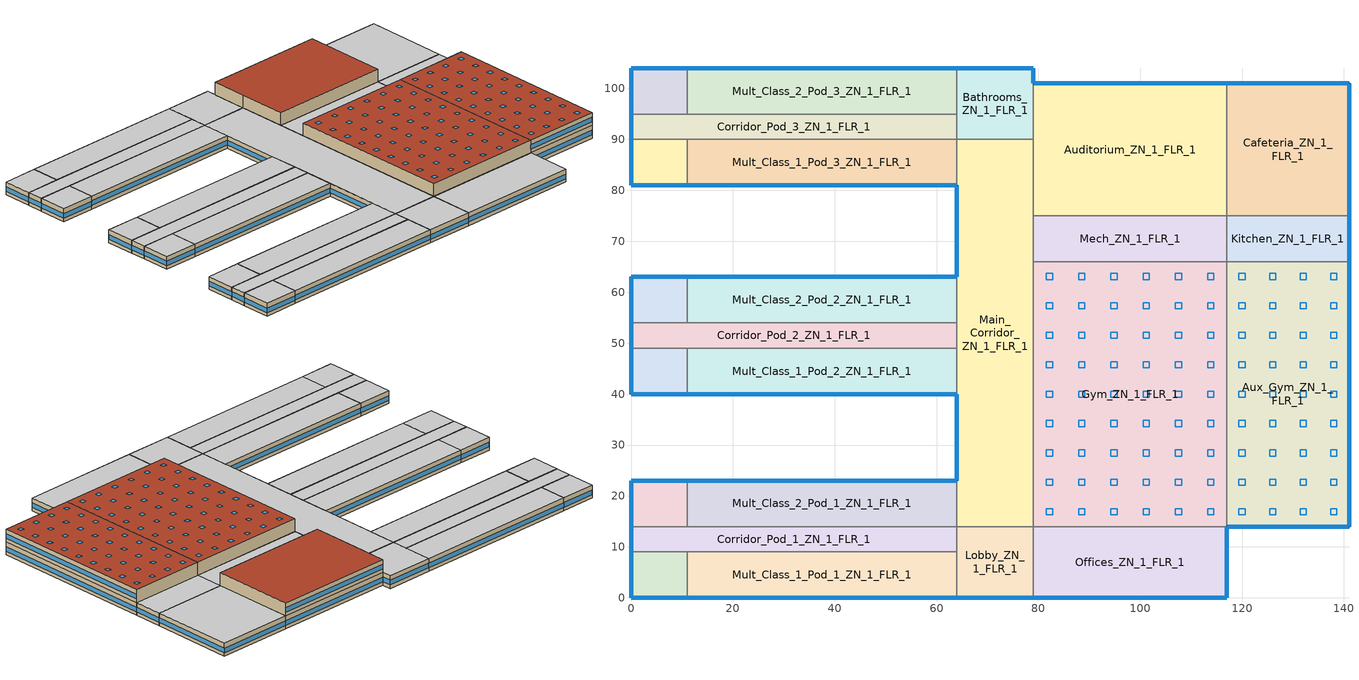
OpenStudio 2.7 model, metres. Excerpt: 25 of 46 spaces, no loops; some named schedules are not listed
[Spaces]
Kitchen_ZN_1_FLR_1
 floor ground: 141,75 141,66 117,66 117,75 z0
 wall outside: 141,66 141,75 z0:4
 wall to Cafeteria_ZN_1_FLR_1: 141,75 117,75 z0:4
 wall to Aux_Gym_ZN_1_FLR_1: 117,66 141,66 z0:4
 wall to Mech_ZN_1_FLR_1: 117,75 117,66 z0:4
 window: 141,66.05 141,74.95 z1.1:2.52
 ceiling to LIBRARY_MEDIA_CENTER_ZN_1_FLR_2: 141,66 141,75 117,75 117,66 z4
Gym_ZN_1_FLR_1
 floor ground: 117,66 117,14 79,14 79,66 z0
 wall to Aux_Gym_ZN_1_FLR_1: 117,14 117,66 z4:8; 117,14 117,66 z0:4
 wall to Main_Corridor_ZN_1_FLR_1: 79,66 79,14 z0:4
 wall to Offices_ZN_1_FLR_1: 79,14 117,14 z0:4
 wall to Offices_ZN_1_FLR_2: 79,14 117,14 z4:8
 wall to Mech_ZN_1_FLR_2: 117,66 79,66 z4:8
 wall to Mech_ZN_1_FLR_1: 117,66 79,66 z0:4
 wall to Main_Corridor_ZN_1_FLR_2: 79,66 79,14 z4:8
 roof outside: 117,14 117,66 79,66 79,14 z8
 skylight: 89.11,56.72 89.11,57.94 87.89,57.94 87.89,56.72 z8; 114.44,39.39 114.44,40.61 113.22,40.61 113.22,39.39 z8; 82.78,56.72 82.78,57.94 81.56,57.94 81.56,56.72 z8; 95.44,33.61 95.44,34.83 94.22,34.83 94.22,33.61 z8; 114.44,45.17 114.44,46.39 113.22,46.39 113.22,45.17 z8; 89.11,33.61 89.11,34.83 87.89,34.83 87.89,33.61 z8; 89.11,50.95 89.11,52.17 87.89,52.17 87.89,50.95 z8; 108.11,33.61 108.11,34.83 106.89,34.83 106.89,33.61 z8; 101.78,62.5 101.78,63.72 100.56,63.72 100.56,62.5 z8; 108.11,56.72 108.11,57.94 106.89,57.94 106.89,56.72 z8; 114.44,22.06 114.44,23.28 113.22,23.28 113.22,22.06 z8; 82.78,62.5 82.78,63.72 81.56,63.72 81.56,62.5 z8; 101.78,39.39 101.78,40.61 100.56,40.61 100.56,39.39 z8; 82.78,50.95 82.78,52.17 81.56,52.17 81.56,50.95 z8; 95.44,27.83 95.44,29.05 94.22,29.05 94.22,27.83 z8; 114.44,16.28 114.44,17.5 113.22,17.5 113.22,16.28 z8; 114.44,27.83 114.44,29.05 113.22,29.05 113.22,27.83 z8; 108.11,22.06 108.11,23.28 106.89,23.28 106.89,22.06 z8; 101.78,22.06 101.78,23.28 100.56,23.28 100.56,22.06 z8; 108.11,39.39 108.11,40.61 106.89,40.61 106.89,39.39 z8; 89.11,62.5 89.11,63.72 87.89,63.72 87.89,62.5 z8; 101.78,33.61 101.78,34.83 100.56,34.83 100.56,33.61 z8; 89.11,16.28 89.11,17.5 87.89,17.5 87.89,16.28 z8; 82.78,45.17 82.78,46.39 81.56,46.39 81.56,45.17 z8; 82.78,33.61 82.78,34.83 81.56,34.83 81.56,33.61 z8; 95.44,50.95 95.44,52.17 94.22,52.17 94.22,50.95 z8; 95.44,22.06 95.44,23.28 94.22,23.28 94.22,22.06 z8; 114.44,33.61 114.44,34.83 113.22,34.83 113.22,33.61 z8; 108.11,16.28 108.11,17.5 106.89,17.5 106.89,16.28 z8; 101.78,45.17 101.78,46.39 100.56,46.39 100.56,45.17 z8; 101.78,56.72 101.78,57.94 100.56,57.94 100.56,56.72 z8; 89.11,27.83 89.11,29.05 87.89,29.05 87.89,27.83 z8; 95.44,56.72 95.44,57.94 94.22,57.94 94.22,56.72 z8; 89.11,22.06 89.11,23.28 87.89,23.28 87.89,22.06 z8; 101.78,16.28 101.78,17.5 100.56,17.5 100.56,16.28 z8; 108.11,27.83 108.11,29.05 106.89,29.05 106.89,27.83 z8; 82.78,16.28 82.78,17.5 81.56,17.5 81.56,16.28 z8; 89.11,45.17 89.11,46.39 87.89,46.39 87.89,45.17 z8; 101.78,50.95 101.78,52.17 100.56,52.17 100.56,50.95 z8; 89.11,39.39 89.11,40.61 87.89,40.61 87.89,39.39 z8; 95.44,16.28 95.44,17.5 94.22,17.5 94.22,16.28 z8; 114.44,50.95 114.44,52.17 113.22,52.17 113.22,50.95 z8; 95.44,39.39 95.44,40.61 94.22,40.61 94.22,39.39 z8; 82.78,39.39 82.78,40.61 81.56,40.61 81.56,39.39 z8; 101.78,27.83 101.78,29.05 100.56,29.05 100.56,27.83 z8; 82.78,22.06 82.78,23.28 81.56,23.28 81.56,22.06 z8; 108.11,50.95 108.11,52.17 106.89,52.17 106.89,50.95 z8; 108.11,62.5 108.11,63.72 106.89,63.72 106.89,62.5 z8; 95.44,62.5 95.44,63.72 94.22,63.72 94.22,62.5 z8; 108.11,45.17 108.11,46.39 106.89,46.39 106.89,45.17 z8; 82.78,27.83 82.78,29.05 81.56,29.05 81.56,27.83 z8; 95.44,45.17 95.44,46.39 94.22,46.39 94.22,45.17 z8; 114.44,56.72 114.44,57.94 113.22,57.94 113.22,56.72 z8; 114.44,62.5 114.44,63.72 113.22,63.72 113.22,62.5 z8
Offices_ZN_1_FLR_1
 floor ground: 117,14 117,0 79,0 79,14 z0
 wall outside: 79,0 117,0 117,14 z0:4
 wall to Lobby_ZN_1_FLR_1: 79,14 79,0 z0:4
 window: 79.05,0 116.95,0 z1.1:2.5; 117,0.05 117,13.95 z1.1:2.51
 ceiling to Offices_ZN_1_FLR_2: 117,0 117,14 79,14 79,0 z4
Auditorium_ZN_1_FLR_1
 floor ground: 117,101 117,75 79,75 79,101 z0
 wall outside: 117,101 79,101 z4:8; 117,101 79,101 z0:4
 wall to LIBRARY_MEDIA_CENTER_ZN_1_FLR_2: 117,75 117,101 z4:8
 wall to Main_Corridor_ZN_1_FLR_1: 79,90 79,75 z0:4
 wall to Cafeteria_ZN_1_FLR_1: 117,75 117,101 z0:4
 wall to Bathrooms_ZN_1_FLR_2: 79,101 79,90 z4:8
 wall to Bathrooms_ZN_1_FLR_1: 79,101 79,90 z0:4
 wall to Main_Corridor_ZN_1_FLR_2: 79,90 79,75 z4:8
 wall to Mech_ZN_1_FLR_2: 79,75 117,75 z4:8
 wall to Mech_ZN_1_FLR_1: 79,75 117,75 z0:4
 window: 116.95,101 79.05,101 z5.1:6.5; 116.95,101 79.05,101 z1.1:2.5
 roof outside: 117,75 117,101 79,101 79,75 z8
Mult_Class_2_Pod_2_ZN_1_FLR_1
 floor ground: 64,63 64,54 11,54 11,63 z0
 wall outside: 64,63 11,63 z0:4
 wall to Corner_Class_2_Pod_2_ZN_1_FLR_1: 11,63 11,54 z0:4
 wall to Corridor_Pod_2_ZN_1_FLR_1: 11,54 64,54 z0:4
 wall to Main_Corridor_ZN_1_FLR_1: 64,54 64,63 z0:4
 window: 63.95,63 11.05,63 z1.1:2.5
 ceiling to Mult_Class_2_Pod_2_ZN_1_FLR_2: 64,54 64,63 11,63 11,54 z4
Aux_Gym_ZN_1_FLR_1
 floor ground: 141,66 141,14 117,14 117,66 z0
 wall outside: 117,14 141,14 141,66 z0:4; 117,14 141,14 141,66 z4:8
 wall to LIBRARY_MEDIA_CENTER_ZN_1_FLR_2: 141,66 117,66 z4:8
 window: 117.05,14 140.95,14 z5.1:6.51; 141,14.05 141,65.95 z5.1:6.5; 141,14.05 141,65.95 z1.1:2.5; 117.05,14 140.95,14 z1.1:2.51
 roof outside: 141,14 141,66 117,66 117,14 z8
 skylight: 120.61,50.95 120.61,52.17 119.39,52.17 119.39,50.95 z8; 138.61,22.06 138.61,23.28 137.39,23.28 137.39,22.06 z8; 120.61,27.83 120.61,29.05 119.39,29.05 119.39,27.83 z8; 126.61,56.72 126.61,57.94 125.39,57.94 125.39,56.72 z8; 138.61,56.72 138.61,57.94 137.39,57.94 137.39,56.72 z8; 126.61,27.83 126.61,29.05 125.39,29.05 125.39,27.83 z8; 126.61,16.28 126.61,17.5 125.39,17.5 125.39,16.28 z8; 120.61,39.39 120.61,40.61 119.39,40.61 119.39,39.39 z8; 138.61,45.17 138.61,46.39 137.39,46.39 137.39,45.17 z8; 126.61,45.17 126.61,46.39 125.39,46.39 125.39,45.17 z8; 132.61,16.28 132.61,17.5 131.39,17.5 131.39,16.28 z8; 138.61,27.83 138.61,29.05 137.39,29.05 137.39,27.83 z8; 132.61,33.61 132.61,34.83 131.39,34.83 131.39,33.61 z8; 138.61,16.28 138.61,17.5 137.39,17.5 137.39,16.28 z8; 120.61,62.5 120.61,63.72 119.39,63.72 119.39,62.5 z8; 132.61,39.39 132.61,40.61 131.39,40.61 131.39,39.39 z8; 138.61,50.95 138.61,52.17 137.39,52.17 137.39,50.95 z8; 138.61,62.5 138.61,63.72 137.39,63.72 137.39,62.5 z8; 132.61,45.17 132.61,46.39 131.39,46.39 131.39,45.17 z8; 138.61,33.61 138.61,34.83 137.39,34.83 137.39,33.61 z8; 126.61,39.39 126.61,40.61 125.39,40.61 125.39,39.39 z8; 126.61,62.5 126.61,63.72 125.39,63.72 125.39,62.5 z8; 132.61,62.5 132.61,63.72 131.39,63.72 131.39,62.5 z8; 120.61,56.72 120.61,57.94 119.39,57.94 119.39,56.72 z8; 132.61,50.95 132.61,52.17 131.39,52.17 131.39,50.95 z8; 120.61,45.17 120.61,46.39 119.39,46.39 119.39,45.17 z8; 126.61,33.61 126.61,34.83 125.39,34.83 125.39,33.61 z8; 138.61,39.39 138.61,40.61 137.39,40.61 137.39,39.39 z8; 132.61,56.72 132.61,57.94 131.39,57.94 131.39,56.72 z8; 120.61,33.61 120.61,34.83 119.39,34.83 119.39,33.61 z8; 120.61,16.28 120.61,17.5 119.39,17.5 119.39,16.28 z8; 132.61,22.06 132.61,23.28 131.39,23.28 131.39,22.06 z8; 126.61,22.06 126.61,23.28 125.39,23.28 125.39,22.06 z8; 126.61,50.95 126.61,52.17 125.39,52.17 125.39,50.95 z8; 120.61,22.06 120.61,23.28 119.39,23.28 119.39,22.06 z8; 132.61,27.83 132.61,29.05 131.39,29.05 131.39,27.83 z8
Cafeteria_ZN_1_FLR_1
 floor ground: 141,101 141,75 117,75 117,101 z0
 wall outside: 141,75 141,101 117,101 z0:4
 window: 141,75.05 141,100.95 / 140.95,101 117.05,101 z1.1:2.51
 ceiling to LIBRARY_MEDIA_CENTER_ZN_1_FLR_2: 141,75 141,101 117,101 117,75 z4
Corner_Class_2_Pod_3_ZN_1_FLR_1
 floor ground: 11,104 11,95 0,95 0,104 z0
 wall outside: 11,104 0,104 0,95 z0:4
 wall to Corridor_Pod_3_ZN_1_FLR_1: 0,95 11,95 z0:4
 wall to Mult_Class_2_Pod_3_ZN_1_FLR_1: 11,95 11,104 z0:4
 window: 0,103.95 0,95.05 z1.1:2.52; 10.95,104 0.05,104 z1.1:2.51
 ceiling to Corner_Class_2_Pod_3_ZN_1_FLR_2: 11,95 11,104 0,104 0,95 z4
Mult_Class_1_Pod_1_ZN_1_FLR_1
 floor ground: 64,9 64,0 11,0 11,9 z0
 wall outside: 11,0 64,0 z0:4
 wall to Lobby_ZN_1_FLR_1: 64,0 64,9 z0:4
 wall to Corner_Class_1_Pod_1_ZN_1_FLR_1: 11,9 11,0 z0:4
 wall to Corridor_Pod_1_ZN_1_FLR_1: 64,9 11,9 z0:4
 window: 11.05,0 63.95,0 z1.1:2.5
 ceiling to Mult_Class_1_Pod_1_ZN_1_FLR_2: 64,0 64,9 11,9 11,0 z4
Corner_Class_1_Pod_1_ZN_1_FLR_1
 floor ground: 11,9 11,0 0,0 0,9 z0
 wall outside: 0,9 0,0 11,0 z0:4
 wall to Corridor_Pod_1_ZN_1_FLR_1: 11,9 0,9 z0:4
 window: 0.05,0 10.95,0 z1.1:2.51; 0,8.95 0,0.05 z1.1:2.52
 ceiling to Corner_Class_1_Pod_1_ZN_1_FLR_2: 11,0 11,9 0,9 0,0 z4
Corner_Class_1_Pod_2_ZN_1_FLR_1
 floor ground: 11,49 11,40 0,40 0,49 z0
 wall outside: 0,49 0,40 11,40 z0:4
 wall to Mult_Class_1_Pod_2_ZN_1_FLR_1: 11,40 11,49 z0:4
 wall to Corridor_Pod_2_ZN_1_FLR_1: 11,49 0,49 z0:4
 window: 0.05,40 10.95,40 z1.1:2.51; 0,48.95 0,40.05 z1.1:2.52
 ceiling to Corner_Class_1_Pod_2_ZN_1_FLR_2: 11,40 11,49 0,49 0,40 z4
Corridor_Pod_2_ZN_1_FLR_1
 floor ground: 64,54 64,49 0,49 0,54 z0
 wall outside: 0,54 0,49 z0:4
 wall to Corner_Class_2_Pod_2_ZN_1_FLR_1: 11,54 0,54 z0:4
 wall to Main_Corridor_ZN_1_FLR_1: 64,49 64,54 z0:4
 wall to Mult_Class_1_Pod_2_ZN_1_FLR_1: 11,49 64,49 z0:4
 window: 0,53.95 0,49.05 z1.1:2.53
 ceiling to Corridor_Pod_2_ZN_1_FLR_2: 64,49 64,54 0,54 0,49 z4
Corridor_Pod_1_ZN_1_FLR_1
 floor ground: 64,14 64,9 0,9 0,14 z0
 wall outside: 0,14 0,9 z0:4
 wall to Mult_Class_2_Pod_1_ZN_1_FLR_1: 64,14 11,14 z0:4
 wall to Corner_Class_2_Pod_1_ZN_1_FLR_1: 11,14 0,14 z0:4
 wall to Lobby_ZN_1_FLR_1: 64,9 64,14 z0:4
 window: 0,13.95 0,9.05 z1.1:2.53
 ceiling to Corridor_Pod_1_ZN_1_FLR_2: 64,9 64,14 0,14 0,9 z4
Main_Corridor_ZN_1_FLR_1
 floor ground: 79,90 79,14 64,14 64,90 z0
 wall outside: 64,81 64,63 / 64,40 64,23 z0:4
 wall to Mult_Class_2_Pod_1_ZN_1_FLR_1: 64,23 64,14 z0:4
 wall to Lobby_ZN_1_FLR_1: 64,14 79,14 z0:4
 wall to Mult_Class_1_Pod_3_ZN_1_FLR_1: 64,90 64,81 z0:4
 wall to Mech_ZN_1_FLR_1: 79,66 79,75 z0:4
 wall to Mult_Class_1_Pod_2_ZN_1_FLR_1: 64,49 64,40 z0:4
 wall to Bathrooms_ZN_1_FLR_1: 79,90 64,90 z0:4
 window: 64,80.95 64,63.05 / 64,39.95 64,23.05 z1.1:2.51
 ceiling to Main_Corridor_ZN_1_FLR_2: 79,14 79,90 64,90 64,14 z4
Bathrooms_ZN_1_FLR_1
 floor ground: 79,104 79,90 64,90 64,104 z0
 wall outside: 79,101 79,104 64,104 z0:4
 wall to Corridor_Pod_3_ZN_1_FLR_1: 64,95 64,90 z0:4
 wall to Mult_Class_2_Pod_3_ZN_1_FLR_1: 64,104 64,95 z0:4
 window: 78.95,104 64.05,104 z1.1:2.51; 79,101.05 79,103.95 z1.1:2.55
 ceiling to Bathrooms_ZN_1_FLR_2: 79,90 79,104 64,104 64,90 z4
Corridor_Pod_3_ZN_1_FLR_1
 floor ground: 64,95 64,90 0,90 0,95 z0
 wall outside: 0,95 0,90 z0:4
 wall to Mult_Class_1_Pod_3_ZN_1_FLR_1: 11,90 64,90 z0:4
 wall to Corner_Class_1_Pod_3_ZN_1_FLR_1: 0,90 11,90 z0:4
 wall to Mult_Class_2_Pod_3_ZN_1_FLR_1: 64,95 11,95 z0:4
 window: 0,94.95 0,90.05 z1.1:2.53
 ceiling to Corridor_Pod_3_ZN_1_FLR_2: 64,90 64,95 0,95 0,90 z4
Mult_Class_1_Pod_3_ZN_1_FLR_1
 floor ground: 64,90 64,81 11,81 11,90 z0
 wall outside: 11,81 64,81 z0:4
 wall to Corner_Class_1_Pod_3_ZN_1_FLR_1: 11,90 11,81 z0:4
 window: 11.05,81 63.95,81 z1.1:2.5
 ceiling to Mult_Class_1_Pod_3_ZN_1_FLR_2: 64,81 64,90 11,90 11,81 z4
Mult_Class_2_Pod_1_ZN_1_FLR_1
 floor ground: 64,23 64,14 11,14 11,23 z0
 wall outside: 64,23 11,23 z0:4
 wall to Corner_Class_2_Pod_1_ZN_1_FLR_1: 11,23 11,14 z0:4
 window: 63.95,23 11.05,23 z1.1:2.5
 ceiling to Mult_Class_2_Pod_1_ZN_1_FLR_2: 64,14 64,23 11,23 11,14 z4
Lobby_ZN_1_FLR_1
 floor ground: 79,14 79,0 64,0 64,14 z0
 wall outside: 64,0 79,0 z0:4
 window: 64.05,0 78.95,0 z1.1:2.51
 ceiling to Lobby_ZN_1_FLR_2: 79,0 79,14 64,14 64,0 z4
Mult_Class_2_Pod_3_ZN_1_FLR_1
 floor ground: 64,104 64,95 11,95 11,104 z0
 wall outside: 64,104 11,104 z0:4
 window: 63.95,104 11.05,104 z1.1:2.5
 ceiling to Mult_Class_2_Pod_3_ZN_1_FLR_2: 64,95 64,104 11,104 11,95 z4
Corner_Class_2_Pod_2_ZN_1_FLR_1
 floor ground: 11,63 11,54 0,54 0,63 z0
 wall outside: 11,63 0,63 0,54 z0:4
 window: 10.95,63 0.05,63 z1.1:2.51; 0,62.95 0,54.05 z1.1:2.52
 ceiling to Corner_Class_2_Pod_2_ZN_1_FLR_2: 11,54 11,63 0,63 0,54 z4
Corner_Class_2_Pod_1_ZN_1_FLR_1
 floor ground: 11,23 11,14 0,14 0,23 z0
 wall outside: 11,23 0,23 0,14 z0:4
 window: 0,22.95 0,14.05 z1.1:2.52; 10.95,23 0.05,23 z1.1:2.51
 ceiling to Corner_Class_2_Pod_1_ZN_1_FLR_2: 11,14 11,23 0,23 0,14 z4
Mech_ZN_1_FLR_1
 floor ground: 117,75 117,66 79,66 79,75 z0
 ceiling to Mech_ZN_1_FLR_2: 117,66 117,75 79,75 79,66 z4
Corner_Class_1_Pod_3_ZN_1_FLR_1
 floor ground: 11,90 11,81 0,81 0,90 z0
 wall outside: 0,90 0,81 11,81 z0:4
 window: 0.05,81 10.95,81 z1.1:2.51; 0,89.95 0,81.05 z1.1:2.52
 ceiling to Corner_Class_1_Pod_3_ZN_1_FLR_2: 11,81 11,90 0,90 0,81 z4
Mult_Class_1_Pod_2_ZN_1_FLR_1
 floor ground: 64,49 64,40 11,40 11,49 z0
 wall outside: 11,40 64,40 z0:4
 window: 11.05,40 63.95,40 z1.1:2.5
 ceiling to Mult_Class_1_Pod_2_ZN_1_FLR_2: 64,40 64,49 11,49 11,40 z4
[Site]
New York-John F Kennedy Intl AP_NY_USA: Latitude {deg}=40.65; Longitude {deg}=-73.8; Time Zone {hr}=-5; Elevation {m}=5; Terrain=City
[Building]
-SecondarySchool-ASHRAE 169-2013-4A created: 2019-04-24 11:05:32 -0700: North Axis {deg}=0; Default Construction Set=90.1-2004 - SecSchl - ASHRAE 169-2013-4A; Standards Number of Stories=2; Standards Number of Above Ground Stories=2; Standards Building Type=SecondarySchool
[ClimateZones]
Climate Zone Institution Name 1=ASHRAE; Climate Zone Document Name 1=ANSI/ASHRAE Standard 169; Climate Zone Document Year 1=2006; Climate Zone Value 1=4A
[Site:WaterMainsTemperature]
Calculation Method=Correlation; Annual Average Outdoor Air Temperature {C}=12.4667; Maximum Difference In Monthly Average Outdoor Air Temperatures {deltaC}=25.2
[SizingPeriod:DesignDay] Barometric Pressure {Pa}=101241; Sky Clearness=0; Rain Indicator=0; Snow Indicator=0; Day of Month=21; Daylight Saving Time Indicator=0; Humidity Indicating Type=Wetbulb; Dry-Bulb Temperature Range Modifier Type=DefaultMultipliers
Name | Maximum Dry-Bulb Temperature {C} | Daily Dry-Bulb Temperature Range {deltaC} | Humidity Indicating Conditions at Maximum Dry-Bulb | Wind Speed {m/s} | Wind Direction {deg} | Month | Day Type | Solar Model Indicator | ASHRAE Taub | ASHRAE Taud
New.York-John.F.Kennedy.Intl.AP_NY_USA Ann Htg 99.6% Condns DB | -10.7 | 0 | -10.7 | 7.5 | 320 | 1 | WinterDesignDay | ASHRAEClearSky
New.York-John.F.Kennedy.Intl.AP_NY_USA Ann Clg .4% Condns DB=>MWB | 32.1 | 7.4 | 23.1 | 5.6 | 230 | 7 | SummerDesignDay | ASHRAETau | 0.541 | 1.8
[Site:GroundTemperature:BuildingSurface]
20.64, 20.59, 20.63, 20.69, 20.76, 23.03, 23.4, 23.48, 23.48, 21.19, 20.86, 20.72
[Material:NoMass] Thermal Absorptance=0.9; Solar Absorptance=0.7
Name | Roughness | Thermal Resistance {m2-K/W} | Visible Absorptance
CP02 CARPET PAD | VeryRough | 0.21648 | 0.8
Typical Insulation R-6.78 | Smooth | 1.19347 | 0.7
Typical Carpet Pad | Smooth | 0.21648 | 0.8
Typical Insulation R-5.89 | Smooth | 1.03652 | 0.7
Typical Insulation R-14.76 | Smooth | 2.59864 | 0.7
Typical Insulation R-0.58 | Smooth | 0.101875 | 0.7
Typical Insulation | Smooth | 0.0282222 | 0.7
[Material]
Name | Roughness | Thickness {m} | Conductivity {W/m-K} | Density {kg/m3} | Specific Heat {J/kg-K} | Thermal Absorptance | Solar Absorptance | Visible Absorptance
100mm Normalweight concrete floor | MediumSmooth | 0.1016 | 2.31 | 2322 | 832
G01 13mm gypsum board | Smooth | 0.0127 | 0.16 | 800 | 1090 | 0.9 | 0.7 | 0.5
4 in. Normalweight Concrete Floor | MediumRough | 0.1016 | 2.31 | 2322 | 832 | 0.9 | 0.7 | 0.7
25mm Stucco | Smooth | 0.0254 | 0.72 | 1856 | 840 | 0.9 | 0.7 | 0.7
5/8 in. Gypsum Board | MediumSmooth | 0.0159 | 0.16 | 800 | 1090 | 0.9 | 0.7 | 0.7
Roof Membrane | VeryRough | 0.0095 | 0.16 | 1121.29 | 1460 | 0.9 | 0.7 | 0.7
Metal Roof Surface; F08 Metal surface | Smooth | 0.0008 | 45.28 | 7824 | 500 | 0.9 | 0.7 | 0.7
6 in. Normalweight Concrete Floor | MediumRough | 0.1524 | 2.31 | 2322 | 832 | 0.9 | 0.7 | 0.7
8 in. Concrete Block Basement Wall | MediumRough | 0.2032 | 1.326 | 1842 | 912 | 0.9 | 0.7 | 0.7
G05 25mm wood | MediumSmooth | 0.0254 | 0.15 | 608 | 1630 | 0.9 | 0.5 | 0.5
Std Wood 6inch | MediumSmooth | 0.15 | 0.12 | 540 | 1210 | 0.9 | 0.7 | 0.7
[DefaultConstructionSet]
90.1-2004 - SecSchl - ASHRAE 169-2013-4A: Default Exterior Surface Constructions=Default Surface Constructions 1; Default Interior Surface Constructions=Default Surface Constructions 2; Default Ground Contact Surface Constructions=Default Surface Constructions 3; Default Exterior SubSurface Constructions=Default Sub Surface Constructions 1; Default Interior SubSurface Constructions=Default Sub Surface Constructions 2; Interior Partition Construction=Typical Interior Partition
[DefaultSurfaceConstructions]
Name | Floor Construction | Wall Construction | Roof Ceiling Construction
Default Surface Constructions 1 | Typical Insulated Exterior Mass Floor R-9.35 | Typical Insulated Steel Framed Exterior Wall R-8.06 | Typical IEAD Roof R-15.87
Default Surface Constructions 2 | Typical Interior Floor | Typical Interior Wall | Typical Interior Ceiling
Default Surface Constructions 3 | Typical Insulated Carpeted 6in Slab Floor | Typical Insulated Basement Mass Wall
[Construction]
Typical Insulated Exterior Mass Floor R-9.35: Typical Insulation R-6.78, 4 in. Normalweight Concrete Floor, Typical Carpet Pad
Typical Insulated Steel Framed Exterior Wall R-8.06: 25mm Stucco, 5/8 in. Gypsum Board, Typical Insulation R-5.89, 5/8 in. Gypsum Board
Typical IEAD Roof R-15.87: Roof Membrane, Typical Insulation R-14.76, Metal Roof Surface
Typical Interior Floor: 100mm Normalweight concrete floor, CP02 CARPET PAD
Typical Interior Wall: G01 13mm gypsum board, G01 13mm gypsum board
Typical Interior Ceiling: CP02 CARPET PAD, 100mm Normalweight concrete floor
Typical Insulated Carpeted 6in Slab Floor: 6 in. Normalweight Concrete Floor, Typical Carpet Pad
Typical Insulated Basement Mass Wall: 8 in. Concrete Block Basement Wall
U 0.57 SHGC 0.39 Dbl Ref-D Clr 6mm/6mm Air: REF D CLEAR 6MM, AIR 6MM, CLEAR 6MM
Typical Insulated Metal Door R-1.43: F08 Metal surface, Typical Insulation R-0.58
Typical Overhead Door: Typical Insulation
U 1.17 SHGC 0.49 Simple Glazing Skylight U-1.17 SHGC 0.39: U 1.17 SHGC 0.49 Simple Glazing U-1.17 SHGC 0.39
Typical Interior Window: Clear 3mm
Typical Interior Door; Typical Interior Partition: G05 25mm wood
InteriorFurnishings: Std Wood 6inch
[DefaultSubSurfaceConstructions]
Name | Fixed Window Construction | Operable Window Construction | Door Construction | Glass Door Construction | Overhead Door Construction | Skylight Construction | Tubular Daylight Dome Construction | Tubular Daylight Diffuser Construction
Default Sub Surface Constructions 1 | U 0.57 SHGC 0.39 Dbl Ref-D Clr 6mm/6mm Air | U 0.57 SHGC 0.39 Dbl Ref-D Clr 6mm/6mm Air | Typical Insulated Metal Door R-1.43 | U 0.57 SHGC 0.39 Dbl Ref-D Clr 6mm/6mm Air | Typical Overhead Door | U 1.17 SHGC 0.49 Simple Glazing Skylight U-1.17 SHGC 0.39 | Typical Interior Window | Typical Interior Window
Default Sub Surface Constructions 2 | Typical Interior Window | Typical Interior Window | Typical Interior Door
[WindowMaterial:Glazing] Optical Data Type=SpectralAverage; Infrared Transmittance at Normal Incidence=0; Front Side Infrared Hemispherical Emissivity=0.84; Conductivity {W/m-K}=0.9; Dirt Correction Factor for Solar and Visible Transmittance=1; Solar Diffusing=No
Name | Thickness {m} | Solar Transmittance at Normal Incidence | Front Side Solar Reflectance at Normal Incidence | Back Side Solar Reflectance at Normal Incidence | Visible Transmittance at Normal Incidence | Front Side Visible Reflectance at Normal Incidence | Back Side Visible Reflectance at Normal Incidence | Back Side Infrared Hemispherical Emissivity
REF D CLEAR 6MM | 0.006 | 0.429 | 0.308 | 0.379 | 0.334 | 0.453 | 0.505 | 0.82
CLEAR 6MM | 0.006 | 0.775 | 0.071 | 0.071 | 0.881 | 0.08 | 0.08 | 0.84
Clear 3mm | 0.003 | 0.837 | 0.075 | 0.075 | 0.898 | 0.081 | 0.081 | 0.84
[WindowMaterial:Gas]
AIR 6MM: Gas Type=Air; Thickness {m}=0.0063
[WindowMaterial:SimpleGlazingSystem]
U 1.17 SHGC 0.49 Simple Glazing U-1.17 SHGC 0.39: U-Factor {W/m2-K}=6.64357; Solar Heat Gain Coefficient=0.39; Visible Transmittance=0.38
[Space] Building Story=Building Story 1; Part of Total Floor Area=Yes
Name | Space Type | Thermal Zone
Kitchen_ZN_1_FLR_1 | SecondarySchool Kitchen | Kitchen_ZN_1_FLR_1 ZN
Corner_Class_1_Pod_2_ZN_1_FLR_1 | SecondarySchool Classroom | Corner_Class_1_Pod_2_ZN_1_FLR_1 ZN
Gym_ZN_1_FLR_1 | SecondarySchool Gym | Gym_ZN_1_FLR_1 ZN
Offices_ZN_1_FLR_1 | SecondarySchool Office | Offices_ZN_1_FLR_1 ZN
Auditorium_ZN_1_FLR_1 | SecondarySchool Auditorium | Auditorium_ZN_1_FLR_1 ZN
Mult_Class_2_Pod_2_ZN_1_FLR_1 | SecondarySchool Classroom | Mult_Class_2_Pod_2_ZN_1_FLR_1 ZN
Aux_Gym_ZN_1_FLR_1 | SecondarySchool Gym | Aux_Gym_ZN_1_FLR_1 ZN
Mult_Class_1_Pod_2_ZN_1_FLR_1 | SecondarySchool Classroom | Mult_Class_1_Pod_2_ZN_1_FLR_1 ZN
Mult_Class_2_Pod_1_ZN_1_FLR_1 | SecondarySchool Classroom | Mult_Class_2_Pod_1_ZN_1_FLR_1 ZN
Cafeteria_ZN_1_FLR_1 | SecondarySchool Cafeteria | Cafeteria_ZN_1_FLR_1 ZN
Mult_Class_1_Pod_3_ZN_1_FLR_1 | SecondarySchool Classroom | Mult_Class_1_Pod_3_ZN_1_FLR_1 ZN
Mult_Class_1_Pod_1_ZN_1_FLR_1 | SecondarySchool Classroom | Mult_Class_1_Pod_1_ZN_1_FLR_1 ZN
Mech_ZN_1_FLR_1 | SecondarySchool Mechanical | Mech_ZN_1_FLR_1 ZN
Corridor_Pod_1_ZN_1_FLR_1 | SecondarySchool Corridor | Corridor_Pod_1_ZN_1_FLR_1 ZN
Corner_Class_2_Pod_3_ZN_1_FLR_1 | SecondarySchool Classroom | Corner_Class_2_Pod_3_ZN_1_FLR_1 ZN
Corner_Class_1_Pod_1_ZN_1_FLR_1 | SecondarySchool Classroom | Corner_Class_1_Pod_1_ZN_1_FLR_1 ZN
Corridor_Pod_3_ZN_1_FLR_1 | SecondarySchool Corridor | Corridor_Pod_3_ZN_1_FLR_1 ZN
Corridor_Pod_2_ZN_1_FLR_1 | SecondarySchool Corridor | Corridor_Pod_2_ZN_1_FLR_1 ZN
Corner_Class_2_Pod_1_ZN_1_FLR_1 | SecondarySchool Classroom | Corner_Class_2_Pod_1_ZN_1_FLR_1 ZN
Main_Corridor_ZN_1_FLR_1 | SecondarySchool Corridor | Main_Corridor_ZN_1_FLR_1 ZN
Bathrooms_ZN_1_FLR_1 | SecondarySchool Restroom | Bathrooms_ZN_1_FLR_1 ZN
Corner_Class_1_Pod_3_ZN_1_FLR_1 | SecondarySchool Classroom | Corner_Class_1_Pod_3_ZN_1_FLR_1 ZN
Lobby_ZN_1_FLR_1 | SecondarySchool Lobby | Lobby_ZN_1_FLR_1 ZN
Mult_Class_2_Pod_3_ZN_1_FLR_1 | SecondarySchool Classroom | Mult_Class_2_Pod_3_ZN_1_FLR_1 ZN
Corner_Class_2_Pod_2_ZN_1_FLR_1 | SecondarySchool Classroom | Corner_Class_2_Pod_2_ZN_1_FLR_1 ZN
[BuildingStory]
Building Story 1: Nominal Z Coordinate {m}=0
[SpaceType] Standards Building Type=SecondarySchool
Name | Default Schedule Set | Design Specification Outdoor Air Object | Standards Space Type
SecondarySchool Office | SecondarySchool Office Schedule Set | SecondarySchool Office Ventilation | Office
SecondarySchool Lobby | SecondarySchool Lobby Schedule Set | SecondarySchool Lobby Ventilation | Lobby
SecondarySchool Gym | SecondarySchool Gym Schedule Set | SecondarySchool Gym Ventilation | Gym
SecondarySchool Mechanical | SecondarySchool Mechanical Schedule Set | SecondarySchool Mechanical Ventilation | Mechanical
SecondarySchool Cafeteria | SecondarySchool Cafeteria Schedule Set | SecondarySchool Cafeteria Ventilation | Cafeteria
SecondarySchool Kitchen | SecondarySchool Kitchen Schedule Set | SecondarySchool Kitchen Ventilation | Kitchen
SecondarySchool Restroom | SecondarySchool Restroom Schedule Set | SecondarySchool Restroom Ventilation | Restroom
SecondarySchool Auditorium | SecondarySchool Auditorium Schedule Set | SecondarySchool Auditorium Ventilation | Auditorium
SecondarySchool Corridor | SecondarySchool Corridor Schedule Set | SecondarySchool Corridor Ventilation | Corridor
SecondarySchool Classroom | SecondarySchool Classroom Schedule Set | SecondarySchool Classroom Ventilation | Classroom
[People:Definition] Number of People Calculation Method=People/Area; Fraction Radiant=0.3
Name | People per Space Floor Area {person/m2}
SecondarySchool Auditorium People Definition | 1.61459
SecondarySchool Cafeteria People Definition | 1.07639
SecondarySchool Classroom People Definition | 0.376737
SecondarySchool Gym People Definition | 0.322917
SecondarySchool Kitchen People Definition | 0.163934
SecondarySchool Office People Definition | 0.0538196
[People] Work Efficiency Schedule=Work Efficiency Schedule; Clothing Insulation Schedule=Clothing Schedule; Air Velocity Schedule=Air Velocity Schedule; Multiplier=1
Name | People Definition | Space or SpaceType
SecondarySchool Auditorium People | SecondarySchool Auditorium People Definition | SecondarySchool Auditorium
SecondarySchool Cafeteria People | SecondarySchool Cafeteria People Definition | SecondarySchool Cafeteria
SecondarySchool Classroom People | SecondarySchool Classroom People Definition | SecondarySchool Classroom
SecondarySchool Gym People | SecondarySchool Gym People Definition | SecondarySchool Gym
SecondarySchool Kitchen People | SecondarySchool Kitchen People Definition | SecondarySchool Kitchen
SecondarySchool Office People | SecondarySchool Office People Definition | SecondarySchool Office
[Lights:Definition] Design Level Calculation Method=Watts/Area; Fraction Radiant=0.37; Fraction Visible=0.2
Name | Watts per Space Floor Area {W/m2}
SecondarySchool Auditorium Lights Definition; SecondarySchool Cafeteria Lights Definition; SecondarySchool Restroom Lights Definition | 9.68752
SecondarySchool Classroom Lights Definition; SecondarySchool Gym Lights Definition | 15.0695
SecondarySchool Corridor Lights Definition | 5.38196
SecondarySchool Kitchen Lights Definition | 12.9167
SecondarySchool Lobby Lights Definition | 13.9931
SecondarySchool Mechanical Lights Definition | 16.1459
SecondarySchool Office Lights Definition | 11.8403
[Lights] Fraction Replaceable=1
Name | Lights Definition | Space or SpaceType
SecondarySchool Auditorium Lights | SecondarySchool Auditorium Lights Definition | SecondarySchool Auditorium
SecondarySchool Cafeteria Lights | SecondarySchool Cafeteria Lights Definition | SecondarySchool Cafeteria
SecondarySchool Classroom Lights | SecondarySchool Classroom Lights Definition | SecondarySchool Classroom
SecondarySchool Corridor Lights | SecondarySchool Corridor Lights Definition | SecondarySchool Corridor
SecondarySchool Gym Lights | SecondarySchool Gym Lights Definition | SecondarySchool Gym
SecondarySchool Kitchen Lights | SecondarySchool Kitchen Lights Definition | SecondarySchool Kitchen
SecondarySchool Lobby Lights | SecondarySchool Lobby Lights Definition | SecondarySchool Lobby
SecondarySchool Mechanical Lights | SecondarySchool Mechanical Lights Definition | SecondarySchool Mechanical
SecondarySchool Office Lights | SecondarySchool Office Lights Definition | SecondarySchool Office
SecondarySchool Restroom Lights | SecondarySchool Restroom Lights Definition | SecondarySchool Restroom
[ElectricEquipment:Definition]
Name | Design Level Calculation Method | Watts per Space Floor Area {W/m2} | Fraction Radiant | Fraction Latent | Fraction Lost | Design Level {W}
SecondarySchool Auditorium Elec Equip Definition; SecondarySchool Gym Elec Equip Definition | Watts/Area | 4.9514 | 0.5
SecondarySchool Cafeteria Elec Equip Definition | Watts/Area | 76.962 | 0.5
SecondarySchool Classroom Elec Equip Definition | Watts/Area | 9.99967 | 0.5
SecondarySchool Corridor Elec Equip Definition; SecondarySchool Lobby Elec Equip Definition; SecondarySchool Mechanical Elec Equip Definition; SecondarySchool Restroom Elec Equip Definition | Watts/Area | 3.98265 | 0.5
SecondarySchool Kitchen Elec Equip Definition | Watts/Area | 222.275 | 0.3 | 0.25 | 0.2
SecondarySchool Office Elec Equip Definition | Watts/Area | 10.7639 | 0.5
Kitchen Electric Equipment Definition1 | EquipmentLevel |  | 0.25 | 0 | 0 | 1032
Kitchen Electric Equipment Definition2 | EquipmentLevel |  | 0.25 | 0 | 0 | 852
Elevator Lift Motor | EquipmentLevel |  | 0.5 |  |  | 16055
Elevator Fan | EquipmentLevel |  | 0.5 |  |  | 74.7252
Elevator Lights | EquipmentLevel |  | 0.5 |  |  | 88.9586
[ElectricEquipment]
Name | Electric Equipment Definition | Space or SpaceType | Schedule | Multiplier
SecondarySchool Auditorium Elec Equip | SecondarySchool Auditorium Elec Equip Definition | SecondarySchool Auditorium
SecondarySchool Cafeteria Elec Equip | SecondarySchool Cafeteria Elec Equip Definition | SecondarySchool Cafeteria
SecondarySchool Classroom Elec Equip | SecondarySchool Classroom Elec Equip Definition | SecondarySchool Classroom
SecondarySchool Corridor Elec Equip | SecondarySchool Corridor Elec Equip Definition | SecondarySchool Corridor
SecondarySchool Gym Elec Equip | SecondarySchool Gym Elec Equip Definition | SecondarySchool Gym
SecondarySchool Kitchen Elec Equip | SecondarySchool Kitchen Elec Equip Definition | SecondarySchool Kitchen
SecondarySchool Lobby Elec Equip | SecondarySchool Lobby Elec Equip Definition | SecondarySchool Lobby
SecondarySchool Mechanical Elec Equip | SecondarySchool Mechanical Elec Equip Definition | SecondarySchool Mechanical
SecondarySchool Office Elec Equip | SecondarySchool Office Elec Equip Definition | SecondarySchool Office
SecondarySchool Restroom Elec Equip | SecondarySchool Restroom Elec Equip Definition | SecondarySchool Restroom
Kitchen_Reach-in-Freezer | Kitchen Electric Equipment Definition1 | SecondarySchool Kitchen | SchoolSecondary ALWAYS_ON
Kitchen_Reach-in-Refrigerator | Kitchen Electric Equipment Definition2 | SecondarySchool Kitchen | SchoolSecondary ALWAYS_ON
2 Elevator Lift Motors | Elevator Lift Motor | Mech_ZN_1_FLR_1 | SchoolSecondary BLDG_ELEVATORS | 2
2 Elevator Fans | Elevator Fan | Mech_ZN_1_FLR_1 | SchoolSecondary ELEV_LIGHT_FAN_SCH_24_7 | 2
2 Elevator Lights | Elevator Lights | Mech_ZN_1_FLR_1 | SchoolSecondary ELEV_LIGHT_FAN_SCH_24_7 | 2
[DesignSpecification:OutdoorAir] Outdoor Air Method=Sum; Outdoor Air Flow per Person {m3/s-person}=0; Outdoor Air Flow Rate {m3/s}=0; Outdoor Air Flow Air Changes per Hour {1/hr}=0
Name | Outdoor Air Flow per Floor Area {m3/s-m2}
SecondarySchool Auditorium Ventilation | 0.01143
SecondarySchool Cafeteria Ventilation | 0.01016
SecondarySchool Classroom Ventilation | 0.00301371
SecondarySchool Corridor Ventilation; SecondarySchool Lobby Ventilation; SecondarySchool Office Ventilation | 0.000508
SecondarySchool Gym Ventilation | 0.003048
SecondarySchool Kitchen Ventilation | 0.0023876
SecondarySchool Mechanical Ventilation | 0.000254
SecondarySchool Restroom Ventilation | 0.0048768
[DefaultScheduleSet] People Activity Level Schedule=SchoolSecondary ACTIVITY_SCH; Infiltration Schedule=SchoolSecondary INFIL_SCH_PNNL
Name | Number of People Schedule | Lighting Schedule | Electric Equipment Schedule | Gas Equipment Schedule
SecondarySchool Auditorium Schedule Set | SchoolSecondary BLDG_OCC_SCH_Auditorium | SchoolSecondary BLDG_LIGHT_SCH | SchoolSecondary BLDG_EQUIP_SCH
SecondarySchool Cafeteria Schedule Set | SchoolSecondary BLDG_OCC_SCH_Cafeteria | SchoolSecondary BLDG_LIGHT_SCH | SchoolSecondary KITCHEN_ELEC_EQUIP_SCH
SecondarySchool Classroom Schedule Set | SchoolSecondary BLDG_OCC_SCH | SchoolSecondary BLDG_LIGHT_CLASSROOM_SCH | SchoolSecondary BLDG_EQUIP_SCH
SecondarySchool Corridor Schedule Set | SchoolSecondary BLDG_OCC_SCH | SchoolSecondary BLDG_LIGHT_CORRIDOR_SCH | SchoolSecondary BLDG_EQUIP_SCH
SecondarySchool Gym Schedule Set | SchoolSecondary BLDG_OCC_SCH_Gym | SchoolSecondary BLDG_LIGHT_GYM_SCH | SchoolSecondary BLDG_EQUIP_SCH
SecondarySchool Kitchen Schedule Set | SchoolSecondary BLDG_OCC_SCH | SchoolSecondary BLDG_LIGHT_SCH | SchoolSecondary KITCHEN_ELEC_EQUIP_SCH | SchoolSecondary KITCHEN_GAS_EQUIP_SCH
SecondarySchool Lobby Schedule Set | SchoolSecondary BLDG_OCC_SCH | SchoolSecondary BLDG_LIGHT_LOBBYFLR1_SCH | SchoolSecondary BLDG_EQUIP_SCH
SecondarySchool Mechanical Schedule Set | SchoolSecondary BLDG_OCC_SCH | SchoolSecondary BLDG_LIGHT_MECHANICAL_SCH | SchoolSecondary BLDG_EQUIP_SCH
SecondarySchool Office Schedule Set | SchoolSecondary BLDG_OCC_SCH_Offices | SchoolSecondary BLDG_LIGHT_OFFICE_SCH | SchoolSecondary BLDG_EQUIP_SCH
SecondarySchool Restroom Schedule Set | SchoolSecondary BLDG_OCC_SCH | SchoolSecondary BLDG_LIGHT_BATH_SCH | SchoolSecondary BLDG_EQUIP_SCH
[ThermostatSetpoint:DualSetpoint]
Name | Heating Setpoint Temperature Schedule | Cooling Setpoint Temperature Schedule
SecondarySchool Auditorium Thermostat 1; SecondarySchool Gym Thermostat 1; SecondarySchool Cafeteria Thermostat 1; SecondarySchool Gym Thermostat 2; SecondarySchool Kitchen Thermostat 1 | SchoolSecondary HTGSETP_SCH_PSZ_AC | SchoolSecondary CLGSETP_SCH_NO_SETBACK
SecondarySchool Restroom Thermostat 1; SecondarySchool Mechanical Thermostat 1 | SchoolSecondary HTGSETP_SCH_Setback | SchoolSecondary CLGSETP_SCH_Setback
SecondarySchool Classroom Thermostat 1; SecondarySchool Classroom Thermostat 3; SecondarySchool Classroom Thermostat 5; SecondarySchool Classroom Thermostat 7; SecondarySchool Classroom Thermostat 9; SecondarySchool Classroom Thermostat 11; SecondarySchool Corridor Thermostat 1; SecondarySchool Corridor Thermostat 3; SecondarySchool Corridor Thermostat 5; SecondarySchool Lobby Thermostat 1; SecondarySchool Corridor Thermostat 7; SecondarySchool Classroom Thermostat 13; SecondarySchool Classroom Thermostat 15; SecondarySchool Classroom Thermostat 17; SecondarySchool Classroom Thermostat 18; SecondarySchool Classroom Thermostat 20; SecondarySchool Classroom Thermostat 22; SecondarySchool Office Thermostat 1 | SchoolSecondary HTGSETP_SCH_YES_OPTIMUM | SchoolSecondary CLGSETP_SCH_NO_SETBACK
[GasEquipment:Definition]
SecondarySchool Kitchen Gas Equip Definition: Design Level Calculation Method=Watts/Area; Watts per Space Floor Area {W/m2}=1678.56; Fraction Latent=0.1; Fraction Radiant=0.2; Fraction Lost=0.7
[GasEquipment]
SecondarySchool Kitchen Gas Equip: Gas Equipment Definition=SecondarySchool Kitchen Gas Equip Definition; Space or SpaceType=SecondarySchool Kitchen
[SpaceInfiltration:DesignFlowRate] Schedule=SchoolSecondary INFIL_SCH_PNNL; Design Flow Rate Calculation Method=Flow/ExteriorArea; Constant Term Coefficient=0; Temperature Term Coefficient=0; Velocity Term Coefficient=0.224; Velocity Squared Term Coefficient=0
Name | Space or SpaceType | Flow per Exterior Surface Area {m3/s-m2}
Auditorium_ZN_1_FLR_1 Infiltration | Auditorium_ZN_1_FLR_1 | 0.000241231
Aux_Gym_ZN_1_FLR_1 Infiltration | Aux_Gym_ZN_1_FLR_1 | 0.000335852
Bathrooms_ZN_1_FLR_1 Infiltration | Bathrooms_ZN_1_FLR_1 | 0.00102523
Cafeteria_ZN_1_FLR_1 Infiltration | Cafeteria_ZN_1_FLR_1 | 0.00102523
Corner_Class_1_Pod_1_ZN_1_FLR_1 Infiltration | Corner_Class_1_Pod_1_ZN_1_FLR_1 | 0.00102523
Corner_Class_1_Pod_2_ZN_1_FLR_1 Infiltration | Corner_Class_1_Pod_2_ZN_1_FLR_1 | 0.00102523
Corner_Class_1_Pod_3_ZN_1_FLR_1 Infiltration | Corner_Class_1_Pod_3_ZN_1_FLR_1 | 0.00102523
Corner_Class_2_Pod_1_ZN_1_FLR_1 Infiltration | Corner_Class_2_Pod_1_ZN_1_FLR_1 | 0.00102523
Corner_Class_2_Pod_2_ZN_1_FLR_1 Infiltration | Corner_Class_2_Pod_2_ZN_1_FLR_1 | 0.00102523
Corner_Class_2_Pod_3_ZN_1_FLR_1 Infiltration | Corner_Class_2_Pod_3_ZN_1_FLR_1 | 0.00102523
Corridor_Pod_1_ZN_1_FLR_1 Infiltration | Corridor_Pod_1_ZN_1_FLR_1 | 0.00102523
Corridor_Pod_2_ZN_1_FLR_1 Infiltration | Corridor_Pod_2_ZN_1_FLR_1 | 0.00102523
Corridor_Pod_3_ZN_1_FLR_1 Infiltration | Corridor_Pod_3_ZN_1_FLR_1 | 0.00102523
Kitchen_ZN_1_FLR_1 Infiltration | Kitchen_ZN_1_FLR_1 | 0.00102523
Lobby_ZN_1_FLR_1 Infiltration | Lobby_ZN_1_FLR_1 | 0.00102523
Main_Corridor_ZN_1_FLR_1 Infiltration | Main_Corridor_ZN_1_FLR_1 | 0.00102523
Mult_Class_1_Pod_1_ZN_1_FLR_1 Infiltration | Mult_Class_1_Pod_1_ZN_1_FLR_1 | 0.00102523
Mult_Class_1_Pod_2_ZN_1_FLR_1 Infiltration | Mult_Class_1_Pod_2_ZN_1_FLR_1 | 0.00102523
Mult_Class_1_Pod_3_ZN_1_FLR_1 Infiltration | Mult_Class_1_Pod_3_ZN_1_FLR_1 | 0.00102523
Mult_Class_2_Pod_1_ZN_1_FLR_1 Infiltration | Mult_Class_2_Pod_1_ZN_1_FLR_1 | 0.00102523
Mult_Class_2_Pod_2_ZN_1_FLR_1 Infiltration | Mult_Class_2_Pod_2_ZN_1_FLR_1 | 0.00102523
Mult_Class_2_Pod_3_ZN_1_FLR_1 Infiltration | Mult_Class_2_Pod_3_ZN_1_FLR_1 | 0.00102523
Offices_ZN_1_FLR_1 Infiltration | Offices_ZN_1_FLR_1 | 0.00102523
[ThermalZone] Use Ideal Air Loads=No
Name | Thermostat
Auditorium_ZN_1_FLR_1 ZN | SecondarySchool Auditorium Thermostat 1
Aux_Gym_ZN_1_FLR_1 ZN | SecondarySchool Gym Thermostat 1
Bathrooms_ZN_1_FLR_1 ZN | SecondarySchool Restroom Thermostat 1
Cafeteria_ZN_1_FLR_1 ZN | SecondarySchool Cafeteria Thermostat 1
Corner_Class_1_Pod_1_ZN_1_FLR_1 ZN | SecondarySchool Classroom Thermostat 1
Corner_Class_1_Pod_2_ZN_1_FLR_1 ZN | SecondarySchool Classroom Thermostat 3
Corner_Class_1_Pod_3_ZN_1_FLR_1 ZN | SecondarySchool Classroom Thermostat 5
Corner_Class_2_Pod_1_ZN_1_FLR_1 ZN | SecondarySchool Classroom Thermostat 7
Corner_Class_2_Pod_2_ZN_1_FLR_1 ZN | SecondarySchool Classroom Thermostat 9
Corner_Class_2_Pod_3_ZN_1_FLR_1 ZN | SecondarySchool Classroom Thermostat 11
Corridor_Pod_1_ZN_1_FLR_1 ZN | SecondarySchool Corridor Thermostat 1
Corridor_Pod_2_ZN_1_FLR_1 ZN | SecondarySchool Corridor Thermostat 3
Corridor_Pod_3_ZN_1_FLR_1 ZN | SecondarySchool Corridor Thermostat 5
Gym_ZN_1_FLR_1 ZN | SecondarySchool Gym Thermostat 2
Kitchen_ZN_1_FLR_1 ZN | SecondarySchool Kitchen Thermostat 1
Lobby_ZN_1_FLR_1 ZN | SecondarySchool Lobby Thermostat 1
Main_Corridor_ZN_1_FLR_1 ZN | SecondarySchool Corridor Thermostat 7
Mech_ZN_1_FLR_1 ZN | SecondarySchool Mechanical Thermostat 1
Mult_Class_1_Pod_1_ZN_1_FLR_1 ZN | SecondarySchool Classroom Thermostat 13
Mult_Class_1_Pod_2_ZN_1_FLR_1 ZN | SecondarySchool Classroom Thermostat 15
Mult_Class_1_Pod_3_ZN_1_FLR_1 ZN | SecondarySchool Classroom Thermostat 17
Mult_Class_2_Pod_1_ZN_1_FLR_1 ZN | SecondarySchool Classroom Thermostat 18
Mult_Class_2_Pod_2_ZN_1_FLR_1 ZN | SecondarySchool Classroom Thermostat 20
Mult_Class_2_Pod_3_ZN_1_FLR_1 ZN | SecondarySchool Classroom Thermostat 22
Offices_ZN_1_FLR_1 ZN | SecondarySchool Office Thermostat 1
[InternalMass:Definition]
Internal Mass Definition 1: Construction=InteriorFurnishings; Design Level Calculation Method=SurfaceArea/Area; Surface Area per Space Floor Area=2
[InternalMass] Internal Mass Definition=Internal Mass Definition 1; Multiplier=1
Name | Space or SpaceType
Corner_Class_1_Pod_1_ZN_1_FLR_1 Mass | Corner_Class_1_Pod_1_ZN_1_FLR_1
Mult_Class_2_Pod_3_ZN_1_FLR_1 Mass | Mult_Class_2_Pod_3_ZN_1_FLR_1
Main_Corridor_ZN_1_FLR_1 Mass | Main_Corridor_ZN_1_FLR_1
Mult_Class_2_Pod_1_ZN_1_FLR_1 Mass | Mult_Class_2_Pod_1_ZN_1_FLR_1
Offices_ZN_1_FLR_1 Mass | Offices_ZN_1_FLR_1
Kitchen_ZN_1_FLR_1 Mass | Kitchen_ZN_1_FLR_1
Auditorium_ZN_1_FLR_1 Mass | Auditorium_ZN_1_FLR_1
Corner_Class_1_Pod_2_ZN_1_FLR_1 Mass | Corner_Class_1_Pod_2_ZN_1_FLR_1
Corner_Class_2_Pod_1_ZN_1_FLR_1 Mass | Corner_Class_2_Pod_1_ZN_1_FLR_1
Gym_ZN_1_FLR_1 Mass | Gym_ZN_1_FLR_1
Mult_Class_2_Pod_2_ZN_1_FLR_1 Mass | Mult_Class_2_Pod_2_ZN_1_FLR_1
Aux_Gym_ZN_1_FLR_1 Mass | Aux_Gym_ZN_1_FLR_1
Mult_Class_1_Pod_2_ZN_1_FLR_1 Mass | Mult_Class_1_Pod_2_ZN_1_FLR_1
Cafeteria_ZN_1_FLR_1 Mass | Cafeteria_ZN_1_FLR_1
Mult_Class_1_Pod_3_ZN_1_FLR_1 Mass | Mult_Class_1_Pod_3_ZN_1_FLR_1
Mult_Class_1_Pod_1_ZN_1_FLR_1 Mass | Mult_Class_1_Pod_1_ZN_1_FLR_1
Mech_ZN_1_FLR_1 Mass | Mech_ZN_1_FLR_1
Bathrooms_ZN_1_FLR_1 Mass | Bathrooms_ZN_1_FLR_1
Corridor_Pod_1_ZN_1_FLR_1 Mass | Corridor_Pod_1_ZN_1_FLR_1
Corner_Class_2_Pod_3_ZN_1_FLR_1 Mass | Corner_Class_2_Pod_3_ZN_1_FLR_1
Corridor_Pod_3_ZN_1_FLR_1 Mass | Corridor_Pod_3_ZN_1_FLR_1
Corridor_Pod_2_ZN_1_FLR_1 Mass | Corridor_Pod_2_ZN_1_FLR_1
Corner_Class_1_Pod_3_ZN_1_FLR_1 Mass | Corner_Class_1_Pod_3_ZN_1_FLR_1
Lobby_ZN_1_FLR_1 Mass | Lobby_ZN_1_FLR_1
Corner_Class_2_Pod_2_ZN_1_FLR_1 Mass | Corner_Class_2_Pod_2_ZN_1_FLR_1
[Exterior:Lights:Definition]
NonDimming Exterior Lights Def: Design Level {W}=13795.3
[Exterior:Lights]
NonDimming Exterior Lights Def: Exterior Lights Definition=NonDimming Exterior Lights Def; Schedule=SchoolSecondary Exterior_Lgt_ALWAYS_ON; Control Option=AstronomicalClock
[Schedule:Ruleset]
Name | Default Day Schedule | Summer Design Day Schedule | Winter Design Day Schedule
Clothing Schedule | Clothing Schedule Default Winter Clothes
Air Velocity Schedule | Air Velocity Schedule Default
Work Efficiency Schedule | Work Efficiency Schedule Default
SchoolSecondary BLDG_OCC_SCH_Auditorium | SchoolSecondary BLDG_OCC_SCH_Auditorium Default | SchoolSecondary BLDG_OCC_SCH_Auditorium Summer Design Day 3 | SchoolSecondary BLDG_OCC_SCH_Auditorium Winter Design Day
SchoolSecondary ACTIVITY_SCH | SchoolSecondary ACTIVITY_SCH Default | SchoolSecondary ACTIVITY_SCH Summer Design Day | SchoolSecondary ACTIVITY_SCH Winter Design Day
SchoolSecondary BLDG_LIGHT_SCH | SchoolSecondary BLDG_LIGHT_SCH Default | SchoolSecondary BLDG_LIGHT_SCH Summer Design Day | SchoolSecondary BLDG_LIGHT_SCH Winter Design Day
SchoolSecondary BLDG_EQUIP_SCH | SchoolSecondary BLDG_EQUIP_SCH Default | SchoolSecondary BLDG_EQUIP_SCH Summer Design Day | SchoolSecondary BLDG_EQUIP_SCH Winter Design Day
SchoolSecondary INFIL_SCH_PNNL | SchoolSecondary INFIL_SCH_PNNL Default | SchoolSecondary INFIL_SCH_PNNL Summer Design Day | SchoolSecondary INFIL_SCH_PNNL Winter Design Day
SchoolSecondary HTGSETP_SCH_PSZ_AC | SchoolSecondary HTGSETP_SCH_PSZ_AC Default | SchoolSecondary HTGSETP_SCH_PSZ_AC Summer Design Day | SchoolSecondary HTGSETP_SCH_PSZ_AC Winter Design Day
SchoolSecondary CLGSETP_SCH_NO_SETBACK | SchoolSecondary CLGSETP_SCH_NO_SETBACK Default | SchoolSecondary CLGSETP_SCH_NO_SETBACK Summer Design Day | SchoolSecondary CLGSETP_SCH_NO_SETBACK Winter Design Day
SchoolSecondary BLDG_OCC_SCH_Cafeteria | SchoolSecondary BLDG_OCC_SCH_Cafeteria Default | SchoolSecondary BLDG_OCC_SCH_Cafeteria Summer Design Day 3 | SchoolSecondary BLDG_OCC_SCH_Cafeteria Winter Design Day
SchoolSecondary KITCHEN_ELEC_EQUIP_SCH | SchoolSecondary KITCHEN_ELEC_EQUIP_SCH Default | SchoolSecondary KITCHEN_ELEC_EQUIP_SCH Summer Design Day | SchoolSecondary KITCHEN_ELEC_EQUIP_SCH Winter Design Day
SchoolSecondary BLDG_OCC_SCH | SchoolSecondary BLDG_OCC_SCH Default | SchoolSecondary BLDG_OCC_SCH Summer Design Day 3 | SchoolSecondary BLDG_OCC_SCH Winter Design Day
SchoolSecondary BLDG_LIGHT_CLASSROOM_SCH | SchoolSecondary BLDG_LIGHT_CLASSROOM_SCH Default | SchoolSecondary BLDG_LIGHT_CLASSROOM_SCH Summer Design Day | SchoolSecondary BLDG_LIGHT_CLASSROOM_SCH Winter Design Day
SchoolSecondary HTGSETP_SCH_YES_OPTIMUM | SchoolSecondary HTGSETP_SCH_YES_OPTIMUM Default | SchoolSecondary HTGSETP_SCH_YES_OPTIMUM Summer Design Day | SchoolSecondary HTGSETP_SCH_YES_OPTIMUM Winter Design Day
SchoolSecondary BLDG_LIGHT_CORRIDOR_SCH | SchoolSecondary BLDG_LIGHT_CORRIDOR_SCH Default | SchoolSecondary BLDG_LIGHT_CORRIDOR_SCH Summer Design Day | SchoolSecondary BLDG_LIGHT_CORRIDOR_SCH Winter Design Day
SchoolSecondary BLDG_OCC_SCH_Gym | SchoolSecondary BLDG_OCC_SCH_Gym Default | SchoolSecondary BLDG_OCC_SCH_Gym Summer Design Day 3 | SchoolSecondary BLDG_OCC_SCH_Gym Winter Design Day
SchoolSecondary BLDG_LIGHT_GYM_SCH | SchoolSecondary BLDG_LIGHT_GYM_SCH Default | SchoolSecondary BLDG_LIGHT_GYM_SCH Summer Design Day | SchoolSecondary BLDG_LIGHT_GYM_SCH Winter Design Day
SchoolSecondary KITCHEN_GAS_EQUIP_SCH | SchoolSecondary KITCHEN_GAS_EQUIP_SCH Default | SchoolSecondary KITCHEN_GAS_EQUIP_SCH Summer Design Day 3 | SchoolSecondary KITCHEN_GAS_EQUIP_SCH Winter Design Day
SchoolSecondary BLDG_LIGHT_LOBBYFLR1_SCH | SchoolSecondary BLDG_LIGHT_LOBBYFLR1_SCH Default | SchoolSecondary BLDG_LIGHT_LOBBYFLR1_SCH Summer Design Day | SchoolSecondary BLDG_LIGHT_LOBBYFLR1_SCH Winter Design Day
SchoolSecondary BLDG_LIGHT_MECHANICAL_SCH | SchoolSecondary BLDG_LIGHT_MECHANICAL_SCH Default | SchoolSecondary BLDG_LIGHT_MECHANICAL_SCH Summer Design Day | SchoolSecondary BLDG_LIGHT_MECHANICAL_SCH Winter Design Day
SchoolSecondary HTGSETP_SCH_Setback | SchoolSecondary HTGSETP_SCH_Setback Default | SchoolSecondary HTGSETP_SCH_Setback Summer Design Day | SchoolSecondary HTGSETP_SCH_Setback Winter Design Day
SchoolSecondary CLGSETP_SCH_Setback | SchoolSecondary CLGSETP_SCH_Setback Default | SchoolSecondary CLGSETP_SCH_Setback Summer Design Day | SchoolSecondary CLGSETP_SCH_Setback Winter Design Day
SchoolSecondary BLDG_OCC_SCH_Offices | SchoolSecondary BLDG_OCC_SCH_Offices Default | SchoolSecondary BLDG_OCC_SCH_Offices Summer Design Day 3 | SchoolSecondary BLDG_OCC_SCH_Offices Winter Design Day
SchoolSecondary BLDG_LIGHT_OFFICE_SCH | SchoolSecondary BLDG_LIGHT_OFFICE_SCH Default | SchoolSecondary BLDG_LIGHT_OFFICE_SCH Summer Design Day | SchoolSecondary BLDG_LIGHT_OFFICE_SCH Winter Design Day
SchoolSecondary BLDG_LIGHT_BATH_SCH | SchoolSecondary BLDG_LIGHT_BATH_SCH Default | SchoolSecondary BLDG_LIGHT_BATH_SCH Summer Design Day | SchoolSecondary BLDG_LIGHT_BATH_SCH Winter Design Day
SchoolSecondary ALWAYS_ON | SchoolSecondary ALWAYS_ON Default | SchoolSecondary ALWAYS_ON Summer Design Day | SchoolSecondary ALWAYS_ON Winter Design Day
SchoolSecondary BLDG_ELEVATORS | SchoolSecondary BLDG_ELEVATORS Default | SchoolSecondary BLDG_ELEVATORS Summer Design Day | SchoolSecondary BLDG_ELEVATORS Winter Design Day
SchoolSecondary ELEV_LIGHT_FAN_SCH_24_7 | SchoolSecondary ELEV_LIGHT_FAN_SCH_24_7 Default | SchoolSecondary ELEV_LIGHT_FAN_SCH_24_7 Summer Design Day | SchoolSecondary ELEV_LIGHT_FAN_SCH_24_7 Winter Design Day
SchoolSecondary Exterior_Lgt_ALWAYS_ON | SchoolSecondary Exterior_Lgt_ALWAYS_ON Default | SchoolSecondary Exterior_Lgt_ALWAYS_ON Summer Design Day | SchoolSecondary Exterior_Lgt_ALWAYS_ON Winter Design Day
[Schedule:Day]
SchoolSecondary INFIL_SCH_PNNL Default; SchoolSecondary INFIL_SCH_PNNL Winter Design Day; SchoolSecondary ELEV_LIGHT_FAN_SCH_24_7 Default; SchoolSecondary ELEV_LIGHT_FAN_SCH_24_7 Winter Design Day; SchoolSecondary ELEV_LIGHT_FAN_SCH_24_7 Summer Design Day; SchoolSecondary Exterior_Lgt_ALWAYS_ON Default; SchoolSecondary Exterior_Lgt_ALWAYS_ON Winter Design Day; SchoolSecondary Exterior_Lgt_ALWAYS_ON Summer Design Day: 24, 0, 1
SchoolSecondary INFIL_SCH_PNNL Summer Design Day: 7, 0, 1, 21, 0, 0.25, 24, 0, 1
SchoolSecondary HTGSETP_SCH_PSZ_AC Default; SchoolSecondary HTGSETP_SCH_PSZ_AC Summer Design Day; SchoolSecondary HTGSETP_SCH_Setback Default; SchoolSecondary HTGSETP_SCH_Setback Summer Design Day: 24, 0, 15.6
SchoolSecondary HTGSETP_SCH_PSZ_AC Winter Design Day; SchoolSecondary HTGSETP_SCH_Setback Winter Design Day: 24, 0, 21
SchoolSecondary CLGSETP_SCH_NO_SETBACK Default; SchoolSecondary CLGSETP_SCH_NO_SETBACK Summer Design Day: 24, 0, 24
SchoolSecondary CLGSETP_SCH_NO_SETBACK Winter Design Day: 24, 0, 29.44
SchoolSecondary BLDG_ELEVATORS Default; SchoolSecondary BLDG_ELEVATORS Winter Design Day: 24, 0, 0
SchoolSecondary BLDG_ELEVATORS Summer Design Day: 24, 0, 0.3
[Schedule:Rule] Rule Order=0; Apply Monday=Yes; Apply Tuesday=Yes; Apply Wednesday=Yes; Apply Thursday=Yes; Apply Friday=Yes; Date Specification Type=DateRange; Start Month=1; Start Day=1; End Month=12; End Day=31
Name | Schedule Ruleset | Day Schedule
Schedule Rule 17 | SchoolSecondary INFIL_SCH_PNNL | SchoolSecondary INFIL_SCH_PNNL SmrDsn|Wkdy Day
Schedule Rule 18 | SchoolSecondary HTGSETP_SCH_PSZ_AC | SchoolSecondary HTGSETP_SCH_PSZ_AC Wkdy Day
Schedule Rule 75 | SchoolSecondary HTGSETP_SCH_Setback | SchoolSecondary HTGSETP_SCH_Setback Default|SmrDsn|Wkdy Day
Schedule Rule 106 | SchoolSecondary BLDG_ELEVATORS | SchoolSecondary BLDG_ELEVATORS Wkdy Day
